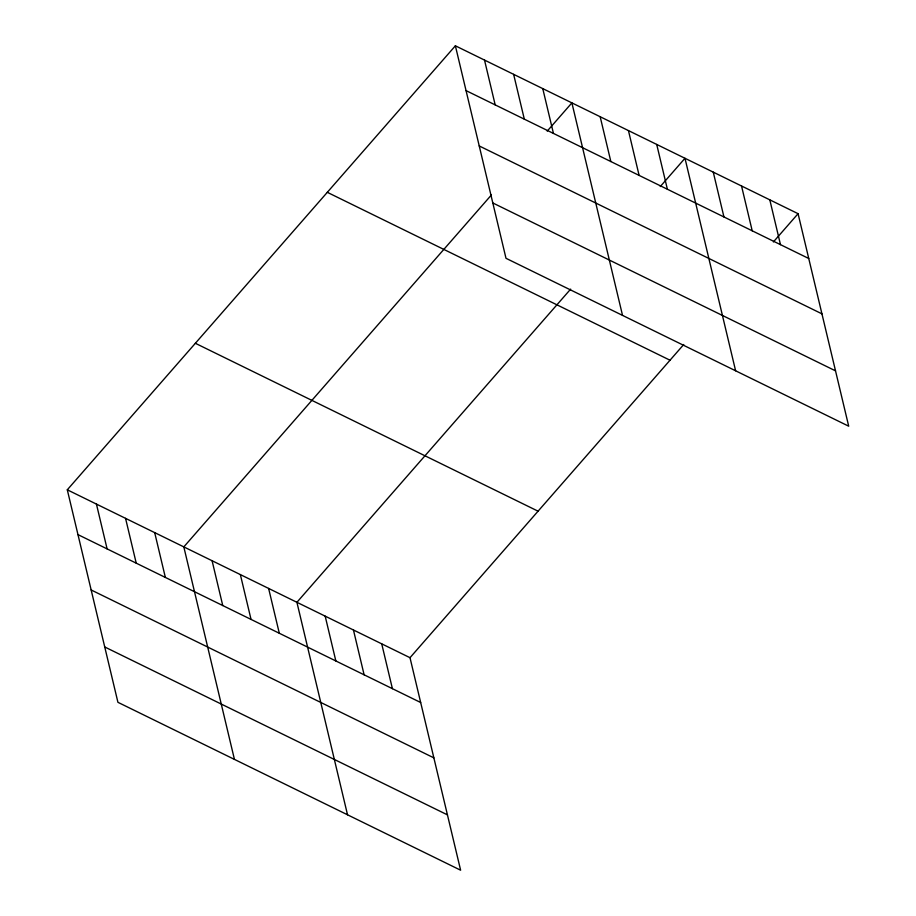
<?xml version="1.0" encoding="UTF-8"?>
<svg xmlns="http://www.w3.org/2000/svg" width="916" height="916" viewBox="0 0 916 916"><rect width="100%" height="100%" fill="white"/><g stroke="black" fill="none" stroke-linecap="round" stroke-linejoin="round"><path stroke-width="1.37" d="M67.292 489.808L410.002 657.699L460.622 870.2L117.924 702.309L67.292 489.808L455.378 45.8L798.076 213.691L848.708 426.192L505.998 258.301L455.378 45.8M491.4 194.982L183.818 546.898L234.439 759.387M547.196 131.137L571.893 102.878L622.525 315.379M570.645 289.113L296.91 602.304L347.53 814.793M660.287 186.543L684.985 158.285L735.617 370.785M410.002 657.699L683.737 344.519M773.379 241.95L798.076 213.691M466.061 90.615L808.759 258.507M479.24 145.953L821.938 313.845M492.819 202.963L835.518 370.854M327.31 192.326L670.008 360.217M195.36 343.282L538.058 511.185M77.974 534.623L420.673 702.515M91.153 589.961L433.852 757.853M104.733 646.971L447.432 814.862M769.806 199.837L780.478 244.652M741.536 185.994L752.208 230.798M713.266 172.139L723.938 216.955M656.715 144.442L667.386 189.246M628.445 130.587L639.116 175.403M600.175 116.733L610.846 161.548M542.764 88.612L553.447 133.427M513.636 74.345L524.318 119.149M484.507 60.067L495.19 104.882M381.72 643.856L392.403 688.66M353.45 630.002L364.121 674.817M325.18 616.147L335.851 660.963M268.628 588.45L279.311 633.254M240.358 574.595L251.041 619.411M212.088 560.741L222.76 605.556M154.69 532.62L165.361 577.435M125.561 518.353L136.232 563.168M96.432 504.086L107.103 548.89"/></g></svg>
